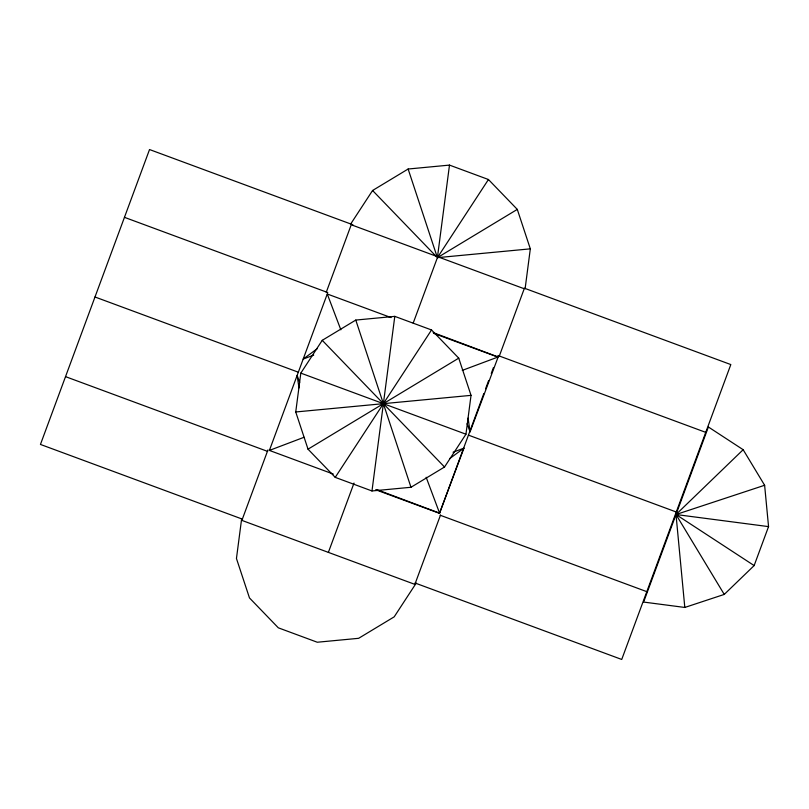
<?xml version="1.0" encoding="UTF-8"?>
<svg xmlns="http://www.w3.org/2000/svg" width="809" height="809" viewBox="0 0 809 809"><rect width="100%" height="100%" fill="white"/><g stroke="black" fill="none" stroke-linecap="round" stroke-linejoin="round"><path stroke-width="1.21" d="M241.669 518.549L236.45 558.493L249.475 597.932L278.326 627.824L317.28 642.235L358.64 638.311L394.195 616.842L416.22 583.117M295.74 411.973L300.817 373.121L322.245 340.326L355.778 320.071L394.792 316.37L431.531 329.961L458.743 358.154L471.03 395.358L465.954 434.211L444.525 467.015L410.982 487.271L371.978 490.962L335.229 477.371L308.027 449.177L295.74 411.973L471.03 395.358M371.978 490.962L394.792 316.37M530.32 248.848L517.295 209.4L488.444 179.517L449.491 165.097L437.396 257.656L530.32 248.848L525.102 288.783M267.961 449.895L241.881 520.389L414.865 584.371L440.511 515.05M326.26 292.271L351.237 224.76L524.222 288.752L499.244 356.263M333.298 474.064L269.397 450.421L327.261 293.991L391.101 317.603M328.373 552.385L354.018 483.064M413.197 323.084L437.73 256.756M375.669 489.738L439.509 513.351L483.843 393.498M485.592 388.775L488.646 380.513M491.265 373.434L493.45 367.539M754.14 565.582L768.55 526.619L764.626 485.269L743.158 449.703L708.381 426.99L643.62 602.068L684.808 607.448L724.247 594.423L754.14 565.582L676 514.524L743.158 449.703M439.509 513.351L463.951 448.156L453.05 452.221M467.056 423.673L470.09 431.814L498.152 356.971L433.169 332.6M350.55 224.214L372.575 190.499L408.13 169.02L449.491 165.097M488.444 179.517L437.396 257.656L517.295 209.4M335.229 477.371L431.531 329.961M317.219 348.719L303.183 359.075L313.73 355.1M449.875 458.46L463.951 448.156M308.027 449.177L458.743 358.154M269.397 450.421L304.053 437.275M462.273 370.391L498.152 356.971M764.626 485.269L676 514.524L684.808 607.448M768.55 526.619L676 514.524L724.247 594.423M352.866 224.76L149.534 149.544L40.45 444.434L242.599 519.216M524.171 288.125L730.82 364.566L621.727 659.456L415.078 583.016M124.455 217.338L327.787 292.555M497.909 355.485L705.741 432.36M433.533 333.298L497.373 356.911M94.997 296.994L298.329 372.201M300.817 373.121L465.954 434.211M468.441 435.131L676.273 512.006M65.529 376.64L267.678 451.422M440.157 515.222L646.806 591.662M377.065 489.698L439.59 513.139L426.161 477.27M372.575 190.499L436.516 256.746M322.245 340.326L444.525 467.015M327.261 293.991L340.842 329.809M299.724 382.354L297.125 375.457L299.006 387.895M408.13 169.02L437.002 256.453M355.778 320.071L410.982 487.271M468.067 418.122L470.09 431.814"/></g></svg>
